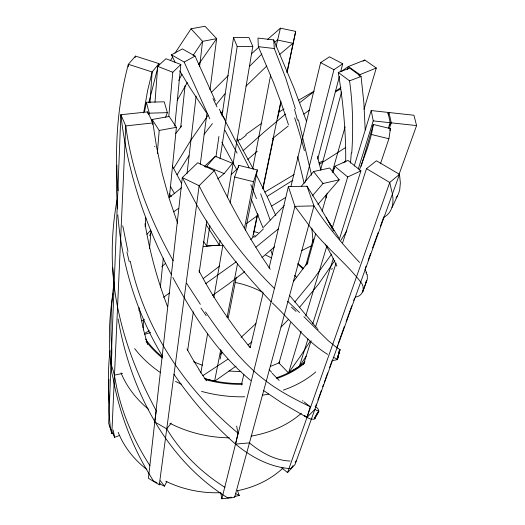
<?xml version="1.0" encoding="UTF-8"?>
<svg xmlns="http://www.w3.org/2000/svg" width="525" height="525" viewBox="0 0 525 525"><rect width="100%" height="100%" fill="white"/><g stroke="black" fill="none" stroke-linecap="round" stroke-linejoin="round"><path stroke-width="0.79" d="M345.686 162.028C346.041 132.011 343.094 102.027 338.271 72.424L349.794 68.165L361.069 76.46L363.891 103.071L365.19 129.951M116.812 165.191L116.491 188.475L117.357 208.865M128.244 66.741L128.356 64.293L135.509 56.103L158.983 63.63L158.865 65.218M113.42 433.237L111.832 433.604L125.757 125.928L120.862 114.739L147.656 111.897L152.86 122.929L156.588 147.026L162.382 174.169L168.787 197.341L177.621 223.191M108.924 379.306L108.439 394.242L108.878 411.337L110.368 428.006L111.963 431.484M351.763 153.011C353.364 128.96 352.892 104.724 349.552 80.837L338.271 72.424M149.973 102.907L152.132 71.964L158.983 63.63L158.123 66.511M151.955 121.905L152.132 119.49L169.168 116.478L176.407 127.319L169.358 197.695M138.922 310.518L139.04 308.956M145.156 226.616L145.806 217.868M152.742 124.517L152.86 122.929L125.757 125.928C132.143 173.539 149.605 219.142 173.211 260.794M155.006 102.185L157.69 66.353L165.926 58.715L180.843 64.496L174.792 126.098M143.049 327.908L143.765 319.226M149.546 248.535L150.97 231.112M157.316 153.608L159.206 130.463L152.132 119.49M168.755 116.589L172.784 72.247L180.843 64.496M160.368 287.431L163.301 258.156M180.685 127.457L185.049 85.831M109.981 350.621C108.025 368.202 107.94 385.98 109.522 403.594M187.038 173.414L196.127 96.127M199.585 66.708L202.565 41.35L191.028 28.809L175.002 53.15M144.559 111.615L146.383 102.257L164.233 101.817L167.357 112.658L165.618 117.187M113.991 282.831C111.182 303.535 110.335 324.502 111.484 345.365C112.901 356.002 109.252 366.647 112.901 377.14C119.326 414.061 133.343 449.61 153.589 481.13L156.988 482.692M200.294 164.115L206.896 113.544M209.993 89.795L216.674 38.647L205.012 26.25L191.028 28.809M214.272 170.632L197.735 162.757L182.306 177.575L148.417 478.295L159.292 484.824L199.132 185.719L214.272 170.632C230.567 204.776 248.738 238.107 270.277 269.253M215.9 157.047L218.938 136.447M221.983 115.861L233.533 37.642L248.968 37.557L252.801 46.371L227.364 197.617M187.615 350.602L193.357 311.83M199.205 272.35L206.824 220.9M143.647 112.875L147.63 90.53L152.132 71.964L128.356 64.293C117.357 105.387 114.319 148.45 118.118 190.778M336.669 347.524L340.088 349.702L339.609 349.814L337.503 359.586L332.03 360.76L332.246 360.104M380.474 163.761L388.907 138.751L390.449 128.632L373.301 124.464L361.154 166.222M220.159 240.483L219.378 245.136L206.732 246.022L209.862 225.527M220.034 158.878L237.188 46.495L233.533 37.642M112.98 293.738C110.407 309.52 109.128 325.526 109.417 341.512C109.568 349.178 110.073 356.836 110.998 364.448C114.68 372.927 115.356 382.121 117.515 391.007C123.71 417.572 135.142 442.759 149.901 465.636M200.839 372.894L207.67 333.309M213.852 297.472L222.863 245.221M230.147 202.985L234.623 177.03L238.77 165.349L257.381 169.962L245.536 230.114M117.121 199.533C110.545 235.312 110.414 272.35 117.797 308.011M238.35 167.737L238.77 165.349M359.303 170.159C364.96 155.275 370.972 140.3 373.301 124.464M252.722 168.63L270.664 74.872M276.006 46.961L280.422 28.166L295.687 31.388L287.234 72.082M204.652 378.623L214.6 381.235L220.776 349.598M227.062 317.382L237.562 263.589M244.565 227.712L253.536 181.729L257.381 169.962M220.132 359.107L221.812 350.582M228.283 317.73L236.276 277.121M252.702 236.985L257.526 213.741M262.835 188.16L280.895 101.154M286.84 72.509L295.687 31.388M253.477 234.577L257.394 215.696M262.94 189.013L273.702 137.215M277.673 118.099L280.941 102.355M148.811 102.657L157.703 67.955M236.644 426.11L238.022 433.158L235.528 444.091C251.147 457.085 270.237 467.394 290.85 468.667L293.035 465.59M241.31 385.074L243.889 374.187M250.162 347.734L263.196 292.733M269.076 267.94L288.369 186.546L307.013 186.218L318.931 205.065L330.205 224.654M290.909 186.618L320.618 62.619L329.49 56.812L342.727 63.774L340.653 71.656M355.149 297.038C362.434 296.737 365.617 288.087 361.18 282.621C345.299 261.863 323.669 246.002 308.438 224.543M307.013 186.218L313.989 205.898L234.596 497.464L221.872 498.75L294.938 206.338L288.369 186.546M305.261 182.254L333.939 69.7L342.727 63.774M317.723 159.114L339.413 76.388M320.572 170.021L341.558 91.888M347.55 69.595L348.377 66.524L364.809 60.034L376.3 68.001L364.028 109.246M389.878 130.712L390.449 128.632M305.688 265.808L313.267 239.085M332.233 172.2L345.102 126.833M359.454 76.237L359.894 74.675L376.3 68.001M306.252 356.121L299.322 366.483L288.547 372.967L279.018 363.07L290.509 322.573M306.922 264.712L315.735 233.638M322.061 211.352L327.233 193.108M333.073 172.541L334.832 166.327L348.029 160.407L360.898 170.868L339.36 239.282M383.887 217.245C392.431 212.809 394.295 202.342 392.227 193.692M135.063 57.632L135.509 56.103M301.166 331.15L288.547 372.967L300.031 356.764L310.137 341.342M305.767 315.925L326.983 245.634M332.036 228.893L347.708 176.971L360.898 170.868M304.192 401.992L310.177 406.711L306.961 417.5L310.951 419.14L313.976 419.186L314.954 418.418L316.706 413.989L314.455 418.943C317.238 413.838 321.641 409.743 315.138 406.632M354.224 166.103L371.195 110.552L387.929 112.396L390.213 122.725L388.467 128.028M358.306 168.893L373.242 120.881L371.195 110.552M340.062 349.735L337.122 359.1L337.516 359.5M299.322 366.483L308.004 338.907M312.729 323.892L333.382 258.287M303.424 364.665L311.115 340.751M315.676 326.576L336.092 263.117M342.628 242.806L366.489 168.637L376.438 160.794L399.505 174.346L400.358 182.949L399.715 189.853L398.527 193.64L392.031 207.546M388.218 114.831L388.973 112.514L413.943 115.257L416.587 125.593L399 174.503M389.255 128.907L391.269 122.843L388.973 112.514L387.811 113.715M315.066 418.208L315.053 416.653M148.739 114.719L149.271 113.164L146.383 102.257M362.663 292.064L367.336 278.887L367.244 274.418M287.575 472.546L389.74 182.464L399.505 174.346L295.011 464.553L287.575 472.546L281.82 468.005M362.959 291.237L366.883 280.245M315.715 406.133L316.444 404.112M317.914 400.024L318.655 397.957M318.905 397.267L320.152 393.796M320.408 393.094L321.418 390.278M322.691 386.728L323.466 384.576M324.247 382.417L325.027 380.238M325.29 379.509L326.609 375.841M326.878 375.099L327.672 372.875M329.562 367.625L331.754 361.528M336.866 347.32L337.693 345.017M338.244 343.488L340.174 338.113M340.443 337.372L344.446 326.228M346.106 321.615L348.593 314.705M348.869 313.937L351.829 305.707M353.699 300.49L354.493 298.292M365.21 268.472L366.017 266.241M368.156 260.295L370.65 253.352M372.592 247.957L378.072 232.713M380.244 226.675L383.755 216.897M318.813 410.799L316.293 414.967C321.418 408.909 317.901 412.191 314.908 409.29L306.961 417.5L282.082 403.036L263.727 390.659M159.023 483.637L164.463 486.17L166.832 481.517M178.657 80.496L181.958 74.327M177.26 100.262L187.3 82.491M173.585 168.518L190.568 140.654L208.169 115.198M397.655 195.444L396.053 197.886M177.069 174.779L188.921 155.741M170.763 60.139L172.673 56.956M366.45 281.111L365.597 282.325M346.782 231L340.935 240.207M334.799 260.525L318.504 284.189L299.427 307.532M193.056 55.538L202.565 41.35L216.674 38.647L198.621 64.372M331.61 254.12L312.762 280.14L294.827 302.039M295.207 462.532L296.369 460.563M308.024 262.093L293.436 281.466M279.018 363.07L279.825 361.948M159.292 484.824L160.25 483.518M204.133 134.229L212.415 123.605M175.777 133.494L181.775 125.803M224.989 487.371C201.416 472.71 181.145 452.648 166.74 428.879L171.235 423.052M216.398 104.383L224.963 93.765M217.711 178.946L224.142 173.598L232.47 163.301L215.375 156.299L204.382 166.445M317.802 204.573L339.216 179.812L329.674 168L313.589 171.55L301.238 186.427M339.216 179.812L323.006 183.514L312.263 195.917M205.715 167.423L215.375 156.299M221.228 112.98L222.961 110.978M146.974 234.275L150.859 230.107M284.281 205.603L263.622 227.108M389.104 125.147L391.269 122.843L416.587 125.593M288.271 319.646L281.052 327.016M211.148 92.59L228.204 75.574M249.441 66.413L261.883 54.016M245.969 86.146L266.759 66.032M255.957 323.577L241.041 337.398M255.098 235.384L250.76 239.466M231.184 174.523L237.221 168.919M251.416 53.872L258.996 47.027M243.029 150.747L264.534 131.709L285.607 113.997M267.645 39.342L280.422 28.166M247.774 159.456L257.303 151.207M274.503 246.855L261.896 257.663M279.595 54.521L292.904 43.286L277.338 39.992L274.903 42.105M278.434 228.808L255.885 247.203M272.495 138.541L288.251 126M181.598 187.668L169.286 197.531M237.838 140.726L239.728 139.23M244.683 271.628L227.935 284.465L212.559 295.378M300.11 102.388L313.484 92.019M219.621 266.057L203.287 278.565M251.902 341.926L248.122 344.807M222.751 352.38L220.454 354.126M236.079 366.102L214.6 381.235M246.494 223.558L258.517 214.83M245.844 134.531L261.772 123.218M303.785 114.214L309.415 110.053M236.322 261.745L205.636 283.684M173.644 211.864L178.592 208.313M340.889 71.748L348.377 66.524L359.894 74.675L358.831 75.37M335.186 91.54L340.928 87.518M227.85 359.231L202.906 375.592M363.07 61.202L364.809 60.034M345.745 161.09L343.114 162.862M267.592 196.14L292.786 180.298M345.457 147.61L319.154 164.489M333.309 169.247L334.425 168.538M271.773 205.984L285.692 197.446M278.263 112.527L284.025 108.97M264.817 192.104L294.105 174.595M145.11 333.126L149.31 330.652M141.967 320.893L144.329 319.482M298.456 100.321L314.298 91.068M195.044 56.05L182.411 48.917L171.465 54.817L184.183 62.081L195.044 56.05L215.355 100.898M340.508 89.053L335.39 91.816M301.704 250.589L311.817 245.628M349.552 80.837L361.069 76.46M112.494 432.646L114.621 437.325L119.746 435.389M144.736 334.248L150.741 332.548M114.476 375.126L122.456 373.439M231.348 497.155L227.738 497.923C165.683 459.263 130.174 389.498 118.184 319.043M234.229 496.545L239.262 495.495L237.425 490.488M159.206 130.463L176.407 127.319M339.406 349.827L337.404 359.317L339.911 349.788L337.122 359.1L333.145 357.21M149.271 113.164L167.357 112.658M237.188 46.495L252.801 46.371M290.095 461.029C274.844 460.445 260.918 452.452 249.454 442.883L235.528 444.091C212.067 423.655 191.573 399.892 173.978 374.259M373.242 120.881L390.213 122.725M306.548 121.334L293.967 88.049L273.696 39.92L257.952 38.069L258.346 46.672L273.892 83.436L281.584 104.173L288.422 124.609M258.346 46.672L274.293 48.53L285.744 78.133L295.391 108.846M371.503 134.512L388.907 138.751M234.623 177.03L253.536 181.729M157.69 66.353L172.784 72.247M206.83 166.438L224.142 173.598M310.177 406.711C294.807 399.21 279.477 391.374 265.873 380.907M239.262 495.495L235.981 493.749M320.618 62.619L333.939 69.7M327.679 354.401C306.055 341.119 290.607 320.092 272.324 302.951M166.74 428.879L154.763 421.949L156.306 410.806C138.902 378.768 125.278 344.492 117.941 308.72M366.489 168.637L389.74 182.464L392.017 192.445M336.276 347.261L327.83 340.298L303.877 316.693M265.381 380.54C240.923 362.053 222.777 336.866 205.492 311.909M302.558 400.7L303.102 401.133M334.832 166.327L347.708 176.971M250.786 380.533C217.16 352.807 193.377 315.4 172.843 277.463M238.022 433.158C184.964 389.064 144.552 329.208 130.259 261.142M299.585 312.578L287.654 301.284M279.221 380.474L272.167 373.255M274.378 288.415C244.02 258.51 217.875 224.083 199.132 185.719L182.306 177.575L196.278 204.035M271.333 301.921C242.885 272.449 216.937 240.306 196.626 204.638M359.586 262.487C343.022 244.781 327.246 226.249 313.989 205.898L294.938 206.338L307.985 223.965M171.367 196.416L169.227 193.85M289.669 295.549L316.017 327.121M249.67 347.11C230.573 323.197 213.084 297.885 198.923 270.71M313.589 171.55L323.006 183.514M164.463 486.17L160.374 480.762M206.732 246.022L203.536 241.421M206.443 380.809L198.929 369.659M219.378 245.136L206.135 224.746M200.34 304.323L186.697 283.375M206.555 112.888L189.61 87.189L179.786 70.921M220.356 112.153L224.982 119.332M338.861 237.805L328.394 221.353L333.907 230.619L326.242 217.521M364.987 269.423L366.699 272.731M162.474 356.206C136.605 313.491 121.761 264.561 117.817 214.869M325.283 244.092L331.866 255.806L336.892 266.149M236.933 138.981L253.378 169.181M181.486 183.218L172.357 166.051M174.425 193.489L170.428 186.342M221.826 142.288L236.67 169.575M330.56 225.31L332.246 228.46M171.439 274.805C145.11 225.094 127.142 170.73 120.862 114.739L108.675 423.314L111.832 433.604M256.102 174.444L267.369 197L275.828 215.539M175.304 62.639L171.465 54.817M249.113 167.56L219.319 109.187M209.797 118.794L184.183 62.081M251.58 200.005L263.051 227.962M260.669 193.764L270.113 220.001M167.573 306.738C157.343 279.884 149.717 252.026 145.058 223.67M270.841 250.222L272.324 254.822M147.597 344.597L143.469 329.543M317.415 156.181L320.873 169.949M298.417 119.844L311.601 175.219M297.708 156.594L304.146 183.251M127.962 251.514L122.771 225.816M114.621 437.325L113.183 430.06M220.697 492.391L221.872 498.75M325.828 195.274L326.255 198.01M311.798 228.001L313.143 242.032M147.656 111.897L147.833 113.498M114.174 289.223L112.842 267.796M273.696 39.92L274.293 48.53M283.093 467.972A96.849 80.627 11.1 0 1 237.622 490.665M220.027 492.706A96.849 80.627 11.1 0 1 165.775 481.241M146.895 469.547A96.849 80.627 11.1 0 1 118.21 432.318M301.383 413.241A105.643 82.773 11.1 0 1 251.075 436.098M229.307 437.791A105.643 82.773 11.1 0 1 169.883 423.275M148.509 409.27A105.643 82.773 11.1 0 1 121.052 372.894M206.213 315.696A309.153 59.712 62.3 0 1 200.963 308.037M271.707 372.343A266.851 32.412 59.1 0 1 269.161 369.607M250.432 347.648A266.851 32.412 59.1 0 1 249.224 346.139M129.275 261.765A301.009 160.755 84 0 1 126.952 252.079M199.027 369.351A258.569 120.56 81.7 0 1 186.959 348.876M143.614 329.477A266.011 208.707 -73.4 0 1 139.072 307.808M240.155 139.873A418.182 364.777 73.8 0 1 246.251 135.174M318.918 162.894A466.784 239.229 -62.2 0 1 322.744 161.109M365.932 272.665A392.162 62.698 5.8 0 1 366.719 274.372M291.473 307.158A338.986 26.066 37.1 0 1 296.028 311.404M316.588 327.442A291.29 37.045 32 0 1 317.087 328.164M317.566 328.873A291.29 37.045 32 0 1 318.012 329.562M315.787 371.91A112.12 83.816 11.1 0 1 283.349 390.095M268.662 394.085A112.12 83.816 11.1 0 1 262.303 395.227M244.748 396.775A112.12 83.816 11.1 0 1 201.561 391.381M181.348 384.142A112.12 83.816 11.1 0 1 175.56 381.413M160.447 372.573A112.12 83.816 11.1 0 1 134.636 348.6M253.444 231.44A112.12 83.816 11.1 0 1 258.156 232.732M304.454 363.293A98.116 73.27 11.1 0 1 276.747 378.525M242.471 384.32A98.116 73.27 11.1 0 1 205.301 379.568M162.382 357.978A98.116 73.27 11.1 0 1 146.048 341.217M297.8 263.373A98.116 73.27 11.1 0 1 303.614 268.656M332.22 268.17A268.17 220.585 81.2 0 1 331.748 269.535M351.277 152.946A497.536 447.116 25.2 0 1 350.464 163.131M333.519 229.996A322.744 265.906 85.3 0 1 332.962 231.112M263.287 229.018A361.358 114.161 -59.1 0 1 254.717 237.267M149.625 235.62A314.573 34.033 -36.6 0 1 150.577 233.822M154.862 146.79A362.493 20.619 54.7 0 1 154.678 146.278M237.064 153.09A435.461 98.602 50.2 0 1 225.041 130.456M250.819 184.728A362.388 215.683 -82.8 0 1 256.449 198.634M216.969 106.87A667.721 116.438 54.4 0 1 212.993 98.543M294.669 117.836A451.087 248.588 -89.7 0 1 304.382 150.642M294.512 109.384A640.375 480.762 -77.8 0 1 297.531 120.356M163.583 297.353A79.4 61.556 11.1 0 1 169.687 292.924M235.082 282.443A79.4 61.556 11.1 0 1 262.533 292.235M304.953 361.725A97.243 72.614 11.1 0 1 276.308 377.823M242.36 383.552A97.243 72.614 11.1 0 1 204.802 378.637M162.435 356.987A97.243 72.614 11.1 0 1 145.51 339.045M297.839 264.219A97.243 72.614 11.1 0 1 303.004 268.951M279.503 362.532A83.278 62.134 11.1 0 1 270.624 366.233M240.936 371.392A83.278 62.134 11.1 0 1 228.966 370.965M202.46 365.236A83.278 62.134 11.1 0 1 193.633 361.705M161.733 266.871A83.278 62.134 11.1 0 1 165.572 263.333M203.28 246.743A83.278 62.134 11.1 0 1 222.561 245.346M265.827 255.157A83.278 62.134 11.1 0 1 271.386 257.893M294.656 275.323A83.278 62.134 11.1 0 1 296.284 277.102M306.961 417.5L304.356 415.551L306.961 417.5"/></g></svg>
